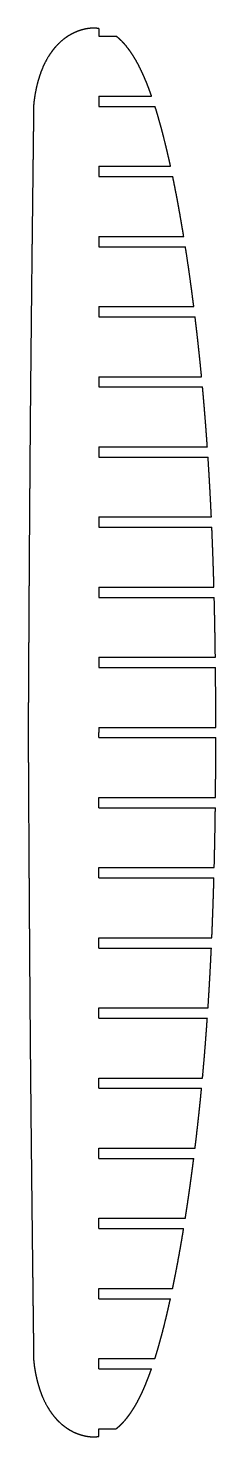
# Model space of a CAD drawing. Header units: metres. Extents: x 1 to 70, y -261 to 261.
import ezdxf

# ---------------------------------------------------------------- set-up
doc = ezdxf.new("R2010")
doc.units = ezdxf.units.M

msp = doc.modelspace()

# ---------------------------------------------------------------- linework, layer by layer
for p, q in [((26.66, 258.1, 1133), (33.18, 258.1, 1133)), ((26.66, 235.9, 1133), (46.28, 235.9, 1133)), ((26.66, 232.1, 1133), (47.54, 232.1, 1133)), ((26.66, 209.9, 1133), (53.3, 209.9, 1133)), ((26.66, 206.1, 1133), (54.11, 206.1, 1133)), ((26.66, 183.9, 1133), (58.18, 183.9, 1133)), ((26.66, 180.1, 1133), (58.79, 180.1, 1133)), ((26.66, 157.9, 1133), (61.92, 157.9, 1133)), ((26.66, 154.1, 1133), (62.39, 154.1, 1133)), ((26.66, 131.9, 1133), (64.8, 131.9, 1133)), ((26.66, 128.1, 1133), (65.16, 128.1, 1133)), ((26.66, 105.9, 1133), (66.94, 105.9, 1133)), ((26.66, 102.1, 1133), (67.2, 102.1, 1133)), ((26.66, 79.9, 1133), (68.44, 79.9, 1133)), ((26.66, 76.1, 1133), (68.61, 76.1, 1133)), ((26.66, 53.9, 1133), (69.4, 53.9, 1133)), ((26.66, 50.1, 1133), (69.5, 50.1, 1133)), ((26.66, 27.9, 1133), (69.92, 27.9, 1133)), ((26.66, 24.1, 1133), (69.96, 24.1, 1133)), ((26.66, 1.9, 1133), (70.09, 1.9, 1133)), ((26.66, -1.9, 1133), (70.09, -1.9, 1133)), ((26.66, -24.1, 1133), (69.97, -24.1, 1133)), ((26.66, -27.9, 1133), (69.92, -27.9, 1133)), ((26.66, -50.1, 1133), (69.5, -50.1, 1133)), ((26.66, -53.9, 1133), (69.4, -53.9, 1133)), ((26.66, -76.1, 1133), (68.61, -76.1, 1133)), ((26.66, -79.9, 1133), (68.44, -79.9, 1133)), ((26.66, -102.1, 1133), (67.2, -102.1, 1133)), ((26.66, -105.9, 1133), (66.94, -105.9, 1133)), ((26.66, -128.1, 1133), (65.16, -128.1, 1133)), ((26.66, -131.9, 1133), (64.8, -131.9, 1133)), ((26.66, -154.1, 1133), (62.38, -154.1, 1133)), ((26.66, -157.9, 1133), (61.91, -157.9, 1133)), ((26.66, -180.1, 1133), (58.77, -180.1, 1133)), ((26.66, -183.9, 1133), (58.16, -183.9, 1133)), ((26.66, -206.1, 1133), (54.08, -206.1, 1133)), ((26.66, -209.9, 1133), (53.27, -209.9, 1133)), ((26.66, -232.1, 1133), (47.51, -232.1, 1133)), ((26.66, -235.9, 1133), (46.25, -235.9, 1133)), ((26.66, -258.1, 1133), (33.15, -258.1, 1133))]:
    msp.add_line(p, q)
for points, knots in [([(26.66, 260.98, 1133), (26.21, 261.04, 1133), (25.76, 261.09, 1133), (25.3, 261.12, 1133), (24.84, 261.13, 1133), (24.38, 261.13, 1133), (23.92, 261.1, 1133), (23.47, 261.06, 1133), (22.83, 260.99, 1133), (22.66, 260.96, 1133), (22.48, 260.94, 1133), (22.3, 260.91, 1133), (22.12, 260.88, 1133), (21.94, 260.84, 1133), (21.77, 260.81, 1133), (21.44, 260.74, 1133), (21.29, 260.7, 1133), (21.14, 260.67, 1133), (20.98, 260.63, 1133), (20.83, 260.59, 1133), (20.68, 260.55, 1133), (20.53, 260.51, 1133), (19.06, 260.09, 1133), (17.77, 259.6, 1133), (16.52, 259.01, 1133), (15.32, 258.32, 1133), (14.18, 257.54, 1133), (13.1, 256.67, 1133), (12.09, 255.73, 1133), (10.66, 254.2, 1133), (10.18, 253.66, 1133), (9.72, 253.1, 1133), (9.29, 252.52, 1133), (8.87, 251.93, 1133), (8.46, 251.33, 1133), (8.08, 250.72, 1133), (6.57, 248.15, 1133), (5.6, 246.11, 1133), (4.79, 244, 1133), (4.12, 241.84, 1133), (3.57, 239.65, 1133), (3.13, 237.43, 1133), (2.79, 235.21, 1133), (2.55, 232.97, 1133)], [0, 0, 0, 0, 0, 0, 0, 0, 0, 0.090399, 0.090399, 0.090399, 0.090399, 0.090399, 0.090399, 0.090399, 0.125877, 0.125877, 0.125877, 0.125877, 0.125877, 0.125877, 0.125877, 0.156287, 0.156287, 0.156287, 0.156287, 0.156287, 0.156287, 0.156287, 0.422838, 0.422838, 0.422838, 0.422838, 0.422838, 0.422838, 0.422838, 0.563067, 0.563067, 0.563067, 0.563067, 0.563067, 0.563067, 0.563067, 1, 1, 1, 1, 1, 1, 1, 1, 1]), ([(46.28, 235.9, 1133), (46.27, 235.95, 1133), (46.25, 235.99, 1133), (46.23, 236.04, 1133), (46.22, 236.09, 1133), (46.2, 236.14, 1133), (46.19, 236.18, 1133), (46.17, 236.23, 1133), (45.95, 236.86, 1133), (45.74, 237.44, 1133), (45.53, 238.01, 1133), (45.32, 238.59, 1133), (45.1, 239.16, 1133), (44.88, 239.74, 1133), (44.65, 240.31, 1133), (44.03, 241.85, 1133), (43.62, 242.81, 1133), (43.2, 243.77, 1133), (42.77, 244.72, 1133), (42.32, 245.67, 1133), (41.85, 246.6, 1133), (41.37, 247.53, 1133), (40.44, 249.21, 1133), (40.01, 249.97, 1133), (39.56, 250.72, 1133), (39.09, 251.46, 1133), (38.6, 252.18, 1133), (38.1, 252.9, 1133), (37.57, 253.59, 1133), (36.6, 254.8, 1133), (36.16, 255.32, 1133), (35.7, 255.83, 1133), (35.23, 256.32, 1133), (34.74, 256.79, 1133), (34.24, 257.25, 1133), (33.72, 257.69, 1133), (33.18, 258.1, 1133)], [0, 0, 0, 0, 0, 0, 0, 0, 0, 0.015206, 0.015206, 0.015206, 0.015206, 0.015206, 0.015206, 0.015206, 0.203619, 0.203619, 0.203619, 0.203619, 0.203619, 0.203619, 0.203619, 0.524021, 0.524021, 0.524021, 0.524021, 0.524021, 0.524021, 0.524021, 0.791821, 0.791821, 0.791821, 0.791821, 0.791821, 0.791821, 0.791821, 1, 1, 1, 1, 1, 1, 1, 1, 1]), ([(2.55, 232.97, 1133), (2.55, 232.97, 1133), (2.55, 232.97, 1133), (2.55, 232.97, 1133), (2.55, 232.97, 1133), (2.55, 232.97, 1133), (2.55, 232.97, 1133), (2.55, 232.97, 1133), (2.55, 232.96, 1133), (2.55, 232.96, 1133), (2.55, 232.96, 1133), (2.55, 232.96, 1133), (2.55, 232.95, 1133), (2.55, 232.94, 1133), (2.55, 232.94, 1133), (2.55, 232.92, 1133), (2.55, 232.9, 1133), (2.55, 232.89, 1133), (2.54, 232.87, 1133), (2.54, 232.85, 1133), (2.54, 232.83, 1133), (2.54, 232.8, 1133), (2.54, 232.75, 1133), (2.54, 232.73, 1133), (2.54, 232.71, 1133), (2.54, 232.69, 1133), (2.54, 232.66, 1133), (2.54, 232.64, 1133), (2.54, 232.61, 1133), (2.54, 232.54, 1133), (2.54, 232.49, 1133), (2.54, 232.44, 1133), (2.54, 232.39, 1133), (2.54, 232.33, 1133), (2.54, 232.27, 1133), (2.54, 232.2, 1133), (2.53, 232.05, 1133), (2.53, 231.96, 1133), (2.53, 231.87, 1133), (2.53, 231.78, 1133), (2.53, 231.67, 1133), (2.53, 231.56, 1133), (2.53, 231.45, 1133), (2.52, 231.11, 1133), (2.52, 230.89, 1133), (2.52, 230.67, 1133), (2.52, 230.45, 1133), (2.51, 230.23, 1133), (2.51, 230.01, 1133), (2.51, 229.8, 1133), (2.5, 229.22, 1133), (2.5, 228.85, 1133), (2.49, 228.49, 1133), (2.49, 228.13, 1133), (2.48, 227.77, 1133), (2.48, 227.4, 1133), (2.47, 227.04, 1133), (2.46, 225.91, 1133), (2.45, 225.13, 1133), (2.44, 224.36, 1133), (2.43, 223.59, 1133), (2.42, 222.82, 1133), (2.41, 222.05, 1133), (2.41, 221.27, 1133), (2.39, 219.98, 1133), (2.38, 219.45, 1133), (2.38, 218.89, 1133), (2.37, 218.32, 1133), (2.36, 217.74, 1133), (2.36, 217.13, 1133), (2.35, 216.51, 1133), (2.34, 215.53, 1133), (2.33, 215.19, 1133), (2.33, 214.85, 1133), (2.32, 214.52, 1133), (2.32, 214.18, 1133), (2.32, 213.84, 1133), (2.31, 213.5, 1133), (2.3, 212.75, 1133), (2.3, 212.33, 1133), (2.29, 211.91, 1133), (2.29, 211.48, 1133), (2.28, 211.04, 1133), (2.28, 210.59, 1133), (2.27, 210.14, 1133), (2.24, 207.55, 1133), (2.21, 205.4, 1133), (2.19, 203.26, 1133), (2.16, 201.12, 1133), (2.14, 198.98, 1133), (2.11, 196.84, 1133), (2.09, 194.7, 1133), (1.99, 186.54, 1133), (1.92, 180.52, 1133), (1.85, 174.5, 1133), (1.79, 168.48, 1133), (1.72, 162.46, 1133), (1.66, 156.44, 1133), (1.6, 150.42, 1133), (1.5, 140.94, 1133), (1.47, 137.48, 1133), (1.43, 134.02, 1133), (1.4, 130.56, 1133), (1.37, 127.1, 1133), (1.33, 123.64, 1133), (1.3, 120.18, 1133), (1.24, 113.15, 1133), (1.21, 109.57, 1133), (1.18, 106, 1133), (1.15, 102.42, 1133), (1.12, 98.85, 1133), (1.1, 95.27, 1133), (1.07, 91.69, 1133), (1.02, 84.86, 1133), (1, 81.61, 1133), (0.97, 78.36, 1133), (0.95, 75.1, 1133), (0.93, 71.85, 1133), (0.91, 68.59, 1133), (0.88, 65.34, 1133), (0.84, 59.24, 1133), (0.83, 56.39, 1133), (0.81, 53.55, 1133), (0.79, 50.7, 1133), (0.77, 47.85, 1133), (0.76, 45.01, 1133), (0.74, 42.16, 1133), (0.71, 37.2, 1133), (0.7, 35.09, 1133), (0.69, 32.98, 1133), (0.68, 30.87, 1133), (0.66, 28.76, 1133), (0.65, 26.65, 1133), (0.64, 24.54, 1133), (0.62, 21.67, 1133), (0.62, 20.92, 1133), (0.62, 20.19, 1133), (0.61, 19.48, 1133), (0.61, 18.78, 1133), (0.61, 18.11, 1133), (0.6, 17.46, 1133), (0.59, 16.21, 1133), (0.59, 15.59, 1133), (0.59, 14.97, 1133), (0.58, 14.36, 1133), (0.58, 13.74, 1133), (0.58, 13.13, 1133), (0.57, 12.51, 1133), (0.57, 11.17, 1133), (0.56, 10.45, 1133), (0.56, 9.73, 1133), (0.56, 9.01, 1133), (0.55, 8.29, 1133), (0.55, 7.58, 1133), (0.54, 6.86, 1133), (0.54, 5.76, 1133), (0.54, 5.39, 1133), (0.53, 5.01, 1133), (0.53, 4.64, 1133), (0.53, 4.27, 1133), (0.53, 3.89, 1133), (0.53, 3.52, 1133), (0.52, 2.94, 1133), (0.52, 2.74, 1133), (0.52, 2.55, 1133), (0.52, 2.37, 1133), (0.52, 2.21, 1133), (0.52, 2.05, 1133), (0.52, 1.9, 1133), (0.51, 1.64, 1133), (0.51, 1.52, 1133), (0.51, 1.4, 1133), (0.51, 1.28, 1133), (0.51, 1.16, 1133), (0.51, 1.04, 1133), (0.51, 0.92, 1133), (0.51, 0.76, 1133), (0.51, 0.72, 1133), (0.51, 0.68, 1133), (0.51, 0.64, 1133), (0.51, 0.61, 1133), (0.51, 0.57, 1133), (0.51, 0.54, 1133), (0.51, 0.46, 1133), (0.51, 0.41, 1133), (0.51, 0.37, 1133), (0.51, 0.33, 1133), (0.51, 0.29, 1133), (0.51, 0.26, 1133), (0.51, 0.23, 1133), (0.51, 0.17, 1133), (0.51, 0.14, 1133), (0.51, 0.12, 1133), (0.51, 0.1, 1133), (0.51, 0.08, 1133), (0.51, 0.06, 1133), (0.51, 0.05, 1133), (0.51, 0.03, 1133), (0.51, 0.02, 1133), (0.51, 0.01, 1133), (0.51, 0.01, 1133), (0.51, 0, 1133), (0.51, 0, 1133), (0.51, 0, 1133), (0.51, 0, 1133), (0.51, 0, 1133), (0.51, 0, 1133), (0.51, 0, 1133), (0.51, 0, 1133), (0.51, 0, 1133), (0.51, -0.01, 1133), (0.51, -0.02, 1133), (0.51, -0.03, 1133), (0.51, -0.03, 1133), (0.51, -0.05, 1133), (0.51, -0.06, 1133), (0.51, -0.08, 1133), (0.51, -0.1, 1133), (0.51, -0.14, 1133), (0.51, -0.17, 1133), (0.51, -0.2, 1133), (0.51, -0.24, 1133), (0.51, -0.28, 1133), (0.51, -0.32, 1133), (0.51, -0.37, 1133), (0.51, -0.47, 1133), (0.51, -0.52, 1133), (0.51, -0.57, 1133), (0.51, -0.63, 1133), (0.51, -0.69, 1133), (0.51, -0.76, 1133), (0.51, -0.83, 1133), (0.51, -0.98, 1133), (0.51, -1.06, 1133), (0.51, -1.14, 1133), (0.51, -1.23, 1133), (0.51, -1.33, 1133), (0.51, -1.43, 1133), (0.51, -1.54, 1133), (0.52, -1.87, 1133), (0.52, -2.09, 1133), (0.52, -2.31, 1133), (0.52, -2.53, 1133), (0.52, -2.74, 1133), (0.52, -2.96, 1133), (0.52, -3.18, 1133), (0.53, -3.77, 1133), (0.53, -4.13, 1133), (0.53, -4.49, 1133), (0.53, -4.86, 1133), (0.53, -5.22, 1133), (0.54, -5.59, 1133), (0.54, -5.95, 1133), (0.54, -7.09, 1133), (0.55, -7.86, 1133), (0.55, -8.64, 1133), (0.56, -9.41, 1133), (0.56, -10.19, 1133), (0.57, -10.96, 1133), (0.57, -11.74, 1133), (0.58, -13.04, 1133), (0.58, -13.58, 1133), (0.58, -14.13, 1133), (0.59, -14.7, 1133), (0.59, -15.29, 1133), (0.59, -15.9, 1133), (0.6, -16.53, 1133), (0.6, -17.51, 1133), (0.6, -17.85, 1133), (0.61, -18.19, 1133), (0.61, -18.53, 1133), (0.61, -18.86, 1133), (0.61, -19.2, 1133), (0.61, -19.54, 1133), (0.62, -20.3, 1133), (0.62, -20.72, 1133), (0.62, -21.14, 1133), (0.62, -21.58, 1133), (0.63, -22.02, 1133), (0.63, -22.46, 1133), (0.63, -22.92, 1133), (0.65, -25.52, 1133), (0.66, -27.67, 1133), (0.67, -29.82, 1133), (0.68, -31.97, 1133), (0.69, -34.12, 1133), (0.71, -36.27, 1133), (0.72, -38.42, 1133), (0.77, -46.49, 1133), (0.8, -52.42, 1133), (0.84, -58.34, 1133), (0.88, -64.26, 1133), (0.92, -70.19, 1133), (0.96, -76.11, 1133), (1, -82.03, 1133), (1.07, -91.53, 1133), (1.09, -95.1, 1133), (1.12, -98.68, 1133), (1.15, -102.25, 1133), (1.18, -105.83, 1133), (1.21, -109.41, 1133), (1.24, -112.98, 1133), (1.3, -120.13, 1133), (1.33, -123.7, 1133), (1.37, -127.27, 1133), (1.4, -130.85, 1133), (1.44, -134.42, 1133), (1.47, -137.99, 1133), (1.51, -141.56, 1133), (1.57, -148.38, 1133), (1.61, -151.63, 1133), (1.64, -154.88, 1133), (1.68, -158.12, 1133), (1.71, -161.37, 1133), (1.75, -164.62, 1133), (1.78, -167.86, 1133), (1.85, -173.95, 1133), (1.88, -176.79, 1133), (1.91, -179.62, 1133), (1.95, -182.46, 1133), (1.98, -185.3, 1133), (2.01, -188.13, 1133), (2.04, -190.97, 1133), (2.1, -195.91, 1133), (2.13, -198.01, 1133), (2.15, -200.11, 1133), (2.18, -202.22, 1133), (2.2, -204.32, 1133), (2.23, -206.42, 1133), (2.25, -208.52, 1133), (2.29, -211.39, 1133), (2.29, -212.13, 1133), (2.3, -212.86, 1133), (2.31, -213.57, 1133), (2.32, -214.26, 1133), (2.33, -214.93, 1133), (2.34, -215.58, 1133), (2.35, -216.83, 1133), (2.36, -217.44, 1133), (2.37, -218.05, 1133), (2.37, -218.67, 1133), (2.38, -219.28, 1133), (2.39, -219.89, 1133), (2.4, -220.51, 1133), (2.41, -221.84, 1133), (2.42, -222.56, 1133), (2.43, -223.27, 1133), (2.44, -223.99, 1133), (2.45, -224.71, 1133), (2.46, -225.42, 1133), (2.46, -226.14, 1133), (2.48, -227.23, 1133), (2.48, -227.6, 1133), (2.49, -227.97, 1133), (2.49, -228.35, 1133), (2.49, -228.72, 1133), (2.5, -229.09, 1133), (2.5, -229.46, 1133), (2.51, -230.04, 1133), (2.51, -230.24, 1133), (2.52, -230.43, 1133), (2.52, -230.6, 1133), (2.52, -230.77, 1133), (2.52, -230.93, 1133), (2.52, -231.08, 1133), (2.53, -231.34, 1133), (2.53, -231.46, 1133), (2.53, -231.58, 1133), (2.53, -231.7, 1133), (2.53, -231.82, 1133), (2.53, -231.93, 1133), (2.53, -232.05, 1133), (2.54, -232.21, 1133), (2.54, -232.25, 1133), (2.54, -232.29, 1133), (2.54, -232.33, 1133), (2.54, -232.36, 1133), (2.54, -232.4, 1133), (2.54, -232.43, 1133), (2.54, -232.51, 1133), (2.54, -232.56, 1133), (2.54, -232.6, 1133), (2.54, -232.64, 1133), (2.54, -232.68, 1133), (2.54, -232.71, 1133), (2.54, -232.74, 1133), (2.54, -232.8, 1133), (2.54, -232.83, 1133), (2.54, -232.85, 1133), (2.54, -232.87, 1133), (2.55, -232.89, 1133), (2.55, -232.9, 1133), (2.55, -232.92, 1133), (2.55, -232.93, 1133), (2.55, -232.94, 1133), (2.55, -232.95, 1133), (2.55, -232.95, 1133), (2.55, -232.95, 1133), (2.55, -232.96, 1133), (2.55, -232.96, 1133), (2.55, -232.96, 1133), (2.55, -232.97, 1133), (2.55, -232.97, 1133), (2.55, -232.97, 1133), (2.55, -232.97, 1133), (2.55, -232.97, 1133), (2.55, -232.97, 1133), (2.55, -232.97, 1133)], [0, 0, 0, 0, 0, 0, 0, 0, 0, 0.002867, 0.002867, 0.002867, 0.002867, 0.002867, 0.002867, 0.002867, 0.005863, 0.005863, 0.005863, 0.005863, 0.005863, 0.005863, 0.005863, 0.009158, 0.009158, 0.009158, 0.009158, 0.009158, 0.009158, 0.009158, 0.011255, 0.011255, 0.011255, 0.011255, 0.011255, 0.011255, 0.011255, 0.01425, 0.01425, 0.01425, 0.01425, 0.01425, 0.01425, 0.01425, 0.017545, 0.017545, 0.017545, 0.017545, 0.017545, 0.017545, 0.017545, 0.023369, 0.023369, 0.023369, 0.023369, 0.023369, 0.023369, 0.023369, 0.033023, 0.033023, 0.033023, 0.033023, 0.033023, 0.033023, 0.033023, 0.053565, 0.053565, 0.053565, 0.053565, 0.053565, 0.053565, 0.053565, 0.067396, 0.067396, 0.067396, 0.067396, 0.067396, 0.067396, 0.067396, 0.074664, 0.074664, 0.074664, 0.074664, 0.074664, 0.074664, 0.074664, 0.083558, 0.083558, 0.083558, 0.083558, 0.083558, 0.083558, 0.083558, 0.12526, 0.12526, 0.12526, 0.12526, 0.12526, 0.12526, 0.12526, 0.242482, 0.242482, 0.242482, 0.242482, 0.242482, 0.242482, 0.242482, 0.309841, 0.309841, 0.309841, 0.309841, 0.309841, 0.309841, 0.309841, 0.379472, 0.379472, 0.379472, 0.379472, 0.379472, 0.379472, 0.379472, 0.442838, 0.442838, 0.442838, 0.442838, 0.442838, 0.442838, 0.442838, 0.498264, 0.498264, 0.498264, 0.498264, 0.498264, 0.498264, 0.498264, 0.539354, 0.539354, 0.539354, 0.539354, 0.539354, 0.539354, 0.539354, 0.554286, 0.554286, 0.554286, 0.554286, 0.554286, 0.554286, 0.554286, 0.56876, 0.56876, 0.56876, 0.56876, 0.56876, 0.56876, 0.56876, 0.585666, 0.585666, 0.585666, 0.585666, 0.585666, 0.585666, 0.585666, 0.594458, 0.594458, 0.594458, 0.594458, 0.594458, 0.594458, 0.594458, 0.599346, 0.599346, 0.599346, 0.599346, 0.599346, 0.599346, 0.599346, 0.603519, 0.603519, 0.603519, 0.603519, 0.603519, 0.603519, 0.603519, 0.604971, 0.604971, 0.604971, 0.604971, 0.604971, 0.604971, 0.604971, 0.607391, 0.607391, 0.607391, 0.607391, 0.607391, 0.607391, 0.607391, 0.610054, 0.610054, 0.610054, 0.610054, 0.610054, 0.610054, 0.610054, 0.612531, 0.612531, 0.612531, 0.612531, 0.612531, 0.612531, 0.612531, 0.615004, 0.615004, 0.615004, 0.615004, 0.615004, 0.615004, 0.615004, 0.617279, 0.617279, 0.617279, 0.617279, 0.617279, 0.617279, 0.617279, 0.619554, 0.619554, 0.619554, 0.619554, 0.619554, 0.619554, 0.619554, 0.62145, 0.62145, 0.62145, 0.62145, 0.62145, 0.62145, 0.62145, 0.623346, 0.623346, 0.623346, 0.623346, 0.623346, 0.623346, 0.623346, 0.627031, 0.627031, 0.627031, 0.627031, 0.627031, 0.627031, 0.627031, 0.633141, 0.633141, 0.633141, 0.633141, 0.633141, 0.633141, 0.633141, 0.646143, 0.646143, 0.646143, 0.646143, 0.646143, 0.646143, 0.646143, 0.654897, 0.654897, 0.654897, 0.654897, 0.654897, 0.654897, 0.654897, 0.659497, 0.659497, 0.659497, 0.659497, 0.659497, 0.659497, 0.659497, 0.665126, 0.665126, 0.665126, 0.665126, 0.665126, 0.665126, 0.665126, 0.691516, 0.691516, 0.691516, 0.691516, 0.691516, 0.691516, 0.691516, 0.764223, 0.764223, 0.764223, 0.764223, 0.764223, 0.764223, 0.764223, 0.808112, 0.808112, 0.808112, 0.808112, 0.808112, 0.808112, 0.808112, 0.851971, 0.851971, 0.851971, 0.851971, 0.851971, 0.851971, 0.851971, 0.891828, 0.891828, 0.891828, 0.891828, 0.891828, 0.891828, 0.891828, 0.926659, 0.926659, 0.926659, 0.926659, 0.926659, 0.926659, 0.926659, 0.952465, 0.952465, 0.952465, 0.952465, 0.952465, 0.952465, 0.952465, 0.961841, 0.961841, 0.961841, 0.961841, 0.961841, 0.961841, 0.961841, 0.970929, 0.970929, 0.970929, 0.970929, 0.970929, 0.970929, 0.970929, 0.981545, 0.981545, 0.981545, 0.981545, 0.981545, 0.981545, 0.981545, 0.987066, 0.987066, 0.987066, 0.987066, 0.987066, 0.987066, 0.987066, 0.990135, 0.990135, 0.990135, 0.990135, 0.990135, 0.990135, 0.990135, 0.992756, 0.992756, 0.992756, 0.992756, 0.992756, 0.992756, 0.992756, 0.993668, 0.993668, 0.993668, 0.993668, 0.993668, 0.993668, 0.993668, 0.995188, 0.995188, 0.995188, 0.995188, 0.995188, 0.995188, 0.995188, 0.996859, 0.996859, 0.996859, 0.996859, 0.996859, 0.996859, 0.996859, 0.998075, 0.998075, 0.998075, 0.998075, 0.998075, 0.998075, 0.998075, 1, 1, 1, 1, 1, 1, 1, 1, 1]), ([(53.3, 209.9, 1133), (53.03, 211.15, 1133), (52.75, 212.41, 1133), (52.46, 213.66, 1133), (52.18, 214.91, 1133), (51.88, 216.16, 1133), (51.58, 217.41, 1133), (51.28, 218.65, 1133), (50.61, 221.31, 1133), (50.25, 222.72, 1133), (49.88, 224.12, 1133), (49.49, 225.52, 1133), (49.1, 226.93, 1133), (48.7, 228.32, 1133), (48.28, 229.72, 1133), (47.82, 231.23, 1133), (47.78, 231.36, 1133), (47.74, 231.48, 1133), (47.7, 231.6, 1133), (47.66, 231.73, 1133), (47.62, 231.85, 1133), (47.58, 231.98, 1133), (47.54, 232.1, 1133)], [0, 0, 0, 0, 0, 0, 0, 0, 0, 0.447378, 0.447378, 0.447378, 0.447378, 0.447378, 0.447378, 0.447378, 0.954182, 0.954182, 0.954182, 0.954182, 0.954182, 0.954182, 0.954182, 1, 1, 1, 1, 1, 1, 1, 1, 1]), ([(58.18, 183.9, 1133), (58.08, 184.57, 1133), (57.97, 185.23, 1133), (57.86, 185.9, 1133), (57.75, 186.56, 1133), (57.63, 187.23, 1133), (57.52, 187.89, 1133), (57.41, 188.56, 1133), (56.93, 191.34, 1133), (56.56, 193.45, 1133), (56.17, 195.56, 1133), (55.78, 197.68, 1133), (55.38, 199.79, 1133), (54.97, 201.89, 1133), (54.54, 204, 1133), (54.11, 206.1, 1133)], [0, 0, 0, 0, 0, 0, 0, 0, 0, 0.239005, 0.239005, 0.239005, 0.239005, 0.239005, 0.239005, 0.239005, 1, 1, 1, 1, 1, 1, 1, 1, 1]), ([(64.8, 131.9, 1133), (64.79, 132.03, 1133), (64.78, 132.16, 1133), (64.77, 132.28, 1133), (64.76, 132.41, 1133), (64.74, 132.54, 1133), (64.73, 132.67, 1133), (64.72, 132.79, 1133), (64.45, 135.57, 1133), (64.18, 138.22, 1133), (63.91, 140.87, 1133), (63.62, 143.52, 1133), (63.33, 146.17, 1133), (63.03, 148.81, 1133), (62.71, 151.46, 1133), (62.39, 154.1, 1133)], [0, 0, 0, 0, 0, 0, 0, 0, 0, 0.045889, 0.045889, 0.045889, 0.045889, 0.045889, 0.045889, 0.045889, 1, 1, 1, 1, 1, 1, 1, 1, 1]), ([(66.94, 105.9, 1133), (66.85, 107.23, 1133), (66.76, 108.55, 1133), (66.66, 109.88, 1133), (66.56, 111.21, 1133), (66.46, 112.53, 1133), (66.36, 113.86, 1133), (66.26, 115.19, 1133), (66.06, 117.67, 1133), (65.97, 118.83, 1133), (65.87, 119.99, 1133), (65.78, 121.14, 1133), (65.68, 122.3, 1133), (65.58, 123.45, 1133), (65.48, 124.61, 1133), (65.35, 126.05, 1133), (65.32, 126.35, 1133), (65.29, 126.64, 1133), (65.27, 126.93, 1133), (65.24, 127.22, 1133), (65.21, 127.52, 1133), (65.19, 127.81, 1133), (65.16, 128.1, 1133)], [0, 0, 0, 0, 0, 0, 0, 0, 0, 0.477237, 0.477237, 0.477237, 0.477237, 0.477237, 0.477237, 0.477237, 0.894213, 0.894213, 0.894213, 0.894213, 0.894213, 0.894213, 0.894213, 1, 1, 1, 1, 1, 1, 1, 1, 1]), ([(65.16, -128.1, 1133), (65.17, -127.94, 1133), (65.19, -127.77, 1133), (65.2, -127.61, 1133), (65.22, -127.44, 1133), (65.23, -127.28, 1133), (65.25, -127.11, 1133), (65.26, -126.95, 1133), (65.51, -124.18, 1133), (65.74, -121.57, 1133), (65.96, -118.96, 1133), (66.17, -116.35, 1133), (66.38, -113.74, 1133), (66.57, -111.12, 1133), (66.76, -108.51, 1133), (66.94, -105.9, 1133)], [0, 0, 0, 0, 0, 0, 0, 0, 0, 0.059289, 0.059289, 0.059289, 0.059289, 0.059289, 0.059289, 0.059289, 1, 1, 1, 1, 1, 1, 1, 1, 1]), ([(62.38, -154.1, 1133), (62.67, -151.71, 1133), (62.96, -149.32, 1133), (63.23, -146.93, 1133), (63.5, -144.54, 1133), (63.76, -142.14, 1133), (64.02, -139.75, 1133), (64.26, -137.36, 1133), (64.54, -134.58, 1133), (64.58, -134.2, 1133), (64.61, -133.81, 1133), (64.65, -133.43, 1133), (64.69, -133.05, 1133), (64.73, -132.67, 1133), (64.76, -132.28, 1133), (64.8, -131.9, 1133)], [0, 0, 0, 0, 0, 0, 0, 0, 0, 0.86231, 0.86231, 0.86231, 0.86231, 0.86231, 0.86231, 0.86231, 1, 1, 1, 1, 1, 1, 1, 1, 1]), ([(58.77, -180.1, 1133), (58.97, -178.81, 1133), (59.17, -177.52, 1133), (59.37, -176.23, 1133), (59.57, -174.93, 1133), (59.76, -173.64, 1133), (59.95, -172.35, 1133), (60.13, -171.05, 1133), (60.53, -168.28, 1133), (60.73, -166.8, 1133), (60.94, -165.31, 1133), (61.14, -163.83, 1133), (61.34, -162.35, 1133), (61.53, -160.87, 1133), (61.72, -159.38, 1133), (61.91, -157.9, 1133)], [0, 0, 0, 0, 0, 0, 0, 0, 0, 0.466369, 0.466369, 0.466369, 0.466369, 0.466369, 0.466369, 0.466369, 1, 1, 1, 1, 1, 1, 1, 1, 1]), ([(54.08, -206.1, 1133), (54.22, -205.4, 1133), (54.37, -204.69, 1133), (54.51, -203.99, 1133), (54.65, -203.29, 1133), (54.79, -202.59, 1133), (54.93, -201.88, 1133), (55.07, -201.18, 1133), (55.61, -198.41, 1133), (56, -196.34, 1133), (56.38, -194.27, 1133), (56.76, -192.2, 1133), (57.12, -190.13, 1133), (57.48, -188.05, 1133), (57.82, -185.98, 1133), (58.16, -183.9, 1133)], [0, 0, 0, 0, 0, 0, 0, 0, 0, 0.254258, 0.254258, 0.254258, 0.254258, 0.254258, 0.254258, 0.254258, 1, 1, 1, 1, 1, 1, 1, 1, 1]), ([(47.51, -232.1, 1133), (48.07, -230.32, 1133), (48.6, -228.54, 1133), (49.12, -226.75, 1133), (49.62, -224.96, 1133), (50.1, -223.16, 1133), (50.57, -221.36, 1133), (51.02, -219.55, 1133), (51.7, -216.77, 1133), (51.93, -215.79, 1133), (52.16, -214.81, 1133), (52.39, -213.83, 1133), (52.61, -212.85, 1133), (52.83, -211.87, 1133), (53.05, -210.88, 1133), (53.27, -209.9, 1133)], [0, 0, 0, 0, 0, 0, 0, 0, 0, 0.649239, 0.649239, 0.649239, 0.649239, 0.649239, 0.649239, 0.649239, 1, 1, 1, 1, 1, 1, 1, 1, 1]), ([(2.55, -232.97, 1133), (2.77, -234.99, 1133), (3.07, -237.01, 1133), (3.45, -239.01, 1133), (3.91, -241, 1133), (4.48, -242.97, 1133), (5.16, -244.89, 1133), (5.95, -246.77, 1133), (7.51, -249.79, 1133), (8.18, -250.97, 1133), (8.92, -252.11, 1133), (9.73, -253.21, 1133), (10.6, -254.25, 1133), (11.54, -255.24, 1133), (12.54, -256.15, 1133), (14.11, -257.39, 1133), (14.63, -257.76, 1133), (15.16, -258.12, 1133), (15.7, -258.46, 1133), (16.26, -258.78, 1133), (16.82, -259.08, 1133), (17.4, -259.36, 1133), (18.25, -259.73, 1133), (18.52, -259.84, 1133), (18.8, -259.95, 1133), (19.07, -260.05, 1133), (19.34, -260.15, 1133), (19.62, -260.24, 1133), (19.89, -260.33, 1133), (20.47, -260.5, 1133), (20.77, -260.58, 1133), (21.07, -260.66, 1133), (21.38, -260.73, 1133), (21.68, -260.8, 1133), (21.98, -260.86, 1133), (22.29, -260.91, 1133), (23.1, -261.03, 1133), (23.61, -261.09, 1133), (24.12, -261.12, 1133), (24.63, -261.14, 1133), (25.14, -261.13, 1133), (25.65, -261.1, 1133), (26.16, -261.05, 1133), (26.66, -260.98, 1133)], [0, 0, 0, 0, 0, 0, 0, 0, 0, 0.02716326, 0.02716326, 0.02716326, 0.02716326, 0.02716326, 0.02716326, 0.02716326, 0.04523479, 0.04523479, 0.04523479, 0.04523479, 0.04523479, 0.04523479, 0.04523479, 0.05374851, 0.05374851, 0.05374851, 0.05374851, 0.05374851, 0.05374851, 0.05374851, 0.0576785, 0.0576785, 0.0576785, 0.0576785, 0.0576785, 0.0576785, 0.0576785, 0.06196559, 0.06196559, 0.06196559, 0.06196559, 0.06196559, 0.06196559, 0.06196559, 0.06907152, 0.06907152, 0.06907152, 0.06907152, 0.06907152, 0.06907152, 0.06907152, 0.06907152, 0.06907152]), ([(33.15, -258.1, 1133), (33.51, -257.83, 1133), (33.85, -257.55, 1133), (34.19, -257.26, 1133), (34.52, -256.96, 1133), (34.84, -256.66, 1133), (35.15, -256.34, 1133), (35.46, -256.02, 1133), (36.45, -254.96, 1133), (37.09, -254.19, 1133), (37.71, -253.4, 1133), (38.3, -252.58, 1133), (38.87, -251.75, 1133), (39.41, -250.9, 1133), (39.93, -250.04, 1133), (41.06, -248.05, 1133), (41.66, -246.92, 1133), (42.24, -245.78, 1133), (42.79, -244.62, 1133), (43.31, -243.46, 1133), (43.82, -242.28, 1133), (44.3, -241.1, 1133), (44.95, -239.43, 1133), (45.14, -238.95, 1133), (45.32, -238.46, 1133), (45.51, -237.96, 1133), (45.69, -237.46, 1133), (45.88, -236.95, 1133), (46.06, -236.43, 1133), (46.25, -235.9, 1133)], [0, 0, 0, 0, 0, 0, 0, 0, 0, 0.136979, 0.136979, 0.136979, 0.136979, 0.136979, 0.136979, 0.136979, 0.447662, 0.447662, 0.447662, 0.447662, 0.447662, 0.447662, 0.447662, 0.842496, 0.842496, 0.842496, 0.842496, 0.842496, 0.842496, 0.842496, 1, 1, 1, 1, 1, 1, 1, 1, 1])]:
    msp.add_open_spline(points, degree=8, knots=knots)
for points, degree in [([(26.66, 260.98, 1133), (26.66, 258.1, 1133)], 1), ([(26.66, 235.9, 1133), (26.66, 232.1, 1133)], 1), ([(26.66, 209.9, 1133), (26.66, 206.1, 1133)], 1), ([(26.66, 183.9, 1133), (26.66, 180.1, 1133)], 1), ([(61.92, 157.9, 1133), (61.57, 160.68, 1133), (61.21, 163.46, 1133), (60.84, 166.24, 1133), (60.45, 169.01, 1133), (60.06, 171.79, 1133), (59.65, 174.56, 1133), (59.23, 177.33, 1133), (58.79, 180.1, 1133)], 8), ([(26.66, 157.9, 1133), (26.66, 154.1, 1133)], 1), ([(26.66, 131.9, 1133), (26.66, 128.1, 1133)], 1), ([(26.66, 105.9, 1133), (26.66, 102.1, 1133)], 1), ([(68.44, 79.9, 1133), (68.31, 82.68, 1133), (68.17, 85.45, 1133), (68.03, 88.23, 1133), (67.88, 91, 1133), (67.72, 93.78, 1133), (67.55, 96.55, 1133), (67.38, 99.33, 1133), (67.2, 102.1, 1133)], 8), ([(26.66, 79.9, 1133), (26.66, 76.1, 1133)], 1), ([(69.4, 53.9, 1133), (69.32, 56.68, 1133), (69.24, 59.45, 1133), (69.15, 62.23, 1133), (69.05, 65, 1133), (68.95, 67.78, 1133), (68.84, 70.55, 1133), (68.73, 73.33, 1133), (68.61, 76.1, 1133)], 8), ([(26.66, 53.9, 1133), (26.66, 50.1, 1133)], 1), ([(69.92, 27.9, 1133), (69.88, 30.68, 1133), (69.84, 33.45, 1133), (69.8, 36.23, 1133), (69.75, 39, 1133), (69.7, 41.78, 1133), (69.64, 44.55, 1133), (69.57, 47.33, 1133), (69.5, 50.1, 1133)], 8), ([(26.66, 27.9, 1133), (26.66, 24.1, 1133)], 1), ([(70.09, 1.9, 1133), (70.09, 4.68, 1133), (70.08, 7.45, 1133), (70.07, 10.23, 1133), (70.06, 13, 1133), (70.04, 15.78, 1133), (70.02, 18.55, 1133), (69.99, 21.33, 1133), (69.96, 24.1, 1133)], 8), ([(26.66, 1.9, 1133), (26.66, 0, 1133)], 1), ([(26.66, -1.9, 1133), (26.66, 0, 1133)], 1), ([(69.97, -24.1, 1133), (70, -21.33, 1133), (70.02, -18.55, 1133), (70.04, -15.78, 1133), (70.06, -13, 1133), (70.07, -10.23, 1133), (70.08, -7.45, 1133), (70.09, -4.68, 1133), (70.09, -1.9, 1133)], 8), ([(26.66, -27.9, 1133), (26.66, -24.1, 1133)], 1), ([(69.5, -50.1, 1133), (69.57, -47.33, 1133), (69.64, -44.55, 1133), (69.7, -41.78, 1133), (69.75, -39, 1133), (69.8, -36.23, 1133), (69.85, -33.45, 1133), (69.89, -30.68, 1133), (69.92, -27.9, 1133)], 8), ([(26.66, -53.9, 1133), (26.66, -50.1, 1133)], 1), ([(68.61, -76.1, 1133), (68.73, -73.33, 1133), (68.85, -70.55, 1133), (68.95, -67.78, 1133), (69.06, -65, 1133), (69.15, -62.23, 1133), (69.24, -59.45, 1133), (69.32, -56.68, 1133), (69.4, -53.9, 1133)], 8), ([(26.66, -79.9, 1133), (26.66, -76.1, 1133)], 1), ([(67.2, -102.1, 1133), (67.38, -99.33, 1133), (67.55, -96.55, 1133), (67.72, -93.78, 1133), (67.88, -91, 1133), (68.03, -88.23, 1133), (68.17, -85.45, 1133), (68.31, -82.68, 1133), (68.44, -79.9, 1133)], 8), ([(26.66, -105.9, 1133), (26.66, -102.1, 1133)], 1), ([(26.66, -131.9, 1133), (26.66, -128.1, 1133)], 1), ([(26.66, -157.9, 1133), (26.66, -154.1, 1133)], 1), ([(26.66, -183.9, 1133), (26.66, -180.1, 1133)], 1), ([(26.66, -209.9, 1133), (26.66, -206.1, 1133)], 1), ([(26.66, -235.9, 1133), (26.66, -232.1, 1133)], 1), ([(26.66, -260.98, 1133), (26.66, -258.1, 1133)], 1)]:
    msp.add_open_spline(points, degree=degree)

doc.saveas('drawing.dxf')
